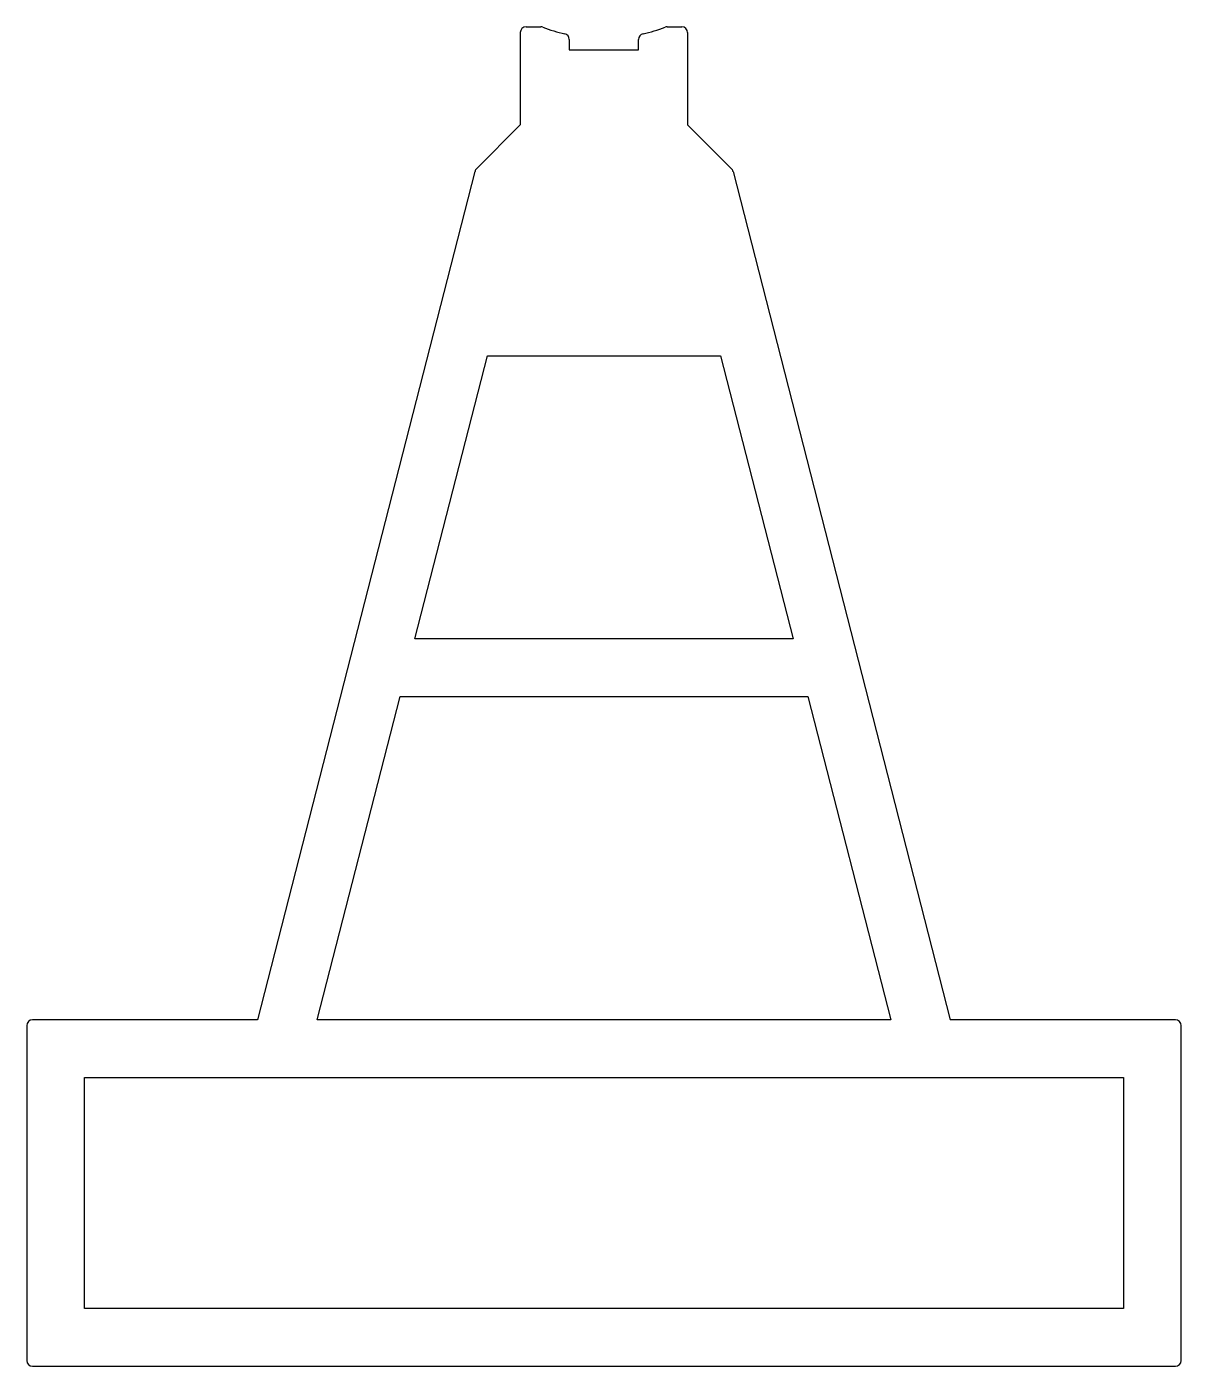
# Model space of a CAD drawing. Extents: x 2415 to 2515, y 1546 to 1662.
import ezdxf

# ---------------------------------------------------------------- set-up
doc = ezdxf.new("R2010")
doc.units = 0
doc.layers.get('0').update_dxf_attribs({"linetype": 'CONTINUOUS'})

msp = doc.modelspace()

# ---------------------------------------------------------------- linework, layer by layer
for p, q in [((2457.64, 1661.32), (2457.64, 1653.32)), ((2458.14, 1661.82), (2459.42, 1661.82)), ((2470.37, 1661.82), (2471.64, 1661.82)), ((2472.14, 1661.32), (2472.14, 1653.32)), ((2461.89, 1660.73), (2461.89, 1659.82)), ((2467.89, 1659.82), (2467.89, 1660.73)), ((2461.89, 1659.82), (2467.89, 1659.82)), ((2457.64, 1653.32), (2453.85, 1649.53)), ((2472.14, 1653.32), (2475.94, 1649.53)), ((2453.72, 1649.3), (2434.89, 1575.82)), ((2476.07, 1649.3), (2494.89, 1575.82)), ((2448.51, 1608.82), (2454.79, 1633.32)), ((2454.79, 1633.32), (2475, 1633.32)), ((2475, 1633.32), (2481.28, 1608.82)), ((2481.28, 1608.82), (2448.51, 1608.82)), ((2440.06, 1575.82), (2447.23, 1603.82)), ((2447.23, 1603.82), (2482.56, 1603.82)), ((2482.56, 1603.82), (2489.73, 1575.82)), ((2414.89, 1575.32), (2414.89, 1546.32)), ((2434.89, 1575.82), (2415.39, 1575.82)), ((2489.73, 1575.82), (2440.06, 1575.82)), ((2514.39, 1575.82), (2494.89, 1575.82)), ((2514.89, 1546.32), (2514.89, 1575.32)), ((2419.89, 1550.82), (2419.89, 1570.82)), ((2419.89, 1570.82), (2509.89, 1570.82)), ((2509.89, 1570.82), (2509.89, 1550.82)), ((2509.89, 1550.82), (2419.89, 1550.82)), ((2415.39, 1545.82), (2514.39, 1545.82))]:
    msp.add_line(p, q)
for centre, radius, start, end in [((2458.14, 1661.32), 0.5, 90, 180), ((2459.42, 1661.32), 0.5, 69.3065, 90), ((2464.89, 1675.82), 15, 249.3065, 256.9497), ((2461.39, 1660.73), 0.5, 0, 76.9497), ((2468.39, 1660.73), 0.5, 103.0503, 180), ((2464.89, 1675.82), 15, 283.0503, 290.6935), ((2470.37, 1661.32), 0.5, 90, 110.6935), ((2471.64, 1661.32), 0.5, 0, 90), ((2454.21, 1649.18), 0.5, 135, 165.6289), ((2475.58, 1649.18), 0.5, 14.3711, 45), ((2415.39, 1575.32), 0.5, 90, 180), ((2514.39, 1575.32), 0.5, 0, 90), ((2415.39, 1546.32), 0.5, 180, 270), ((2514.39, 1546.32), 0.5, 270, 360)]:
    msp.add_arc(centre, radius, start, end)

doc.saveas('drawing.dxf')
